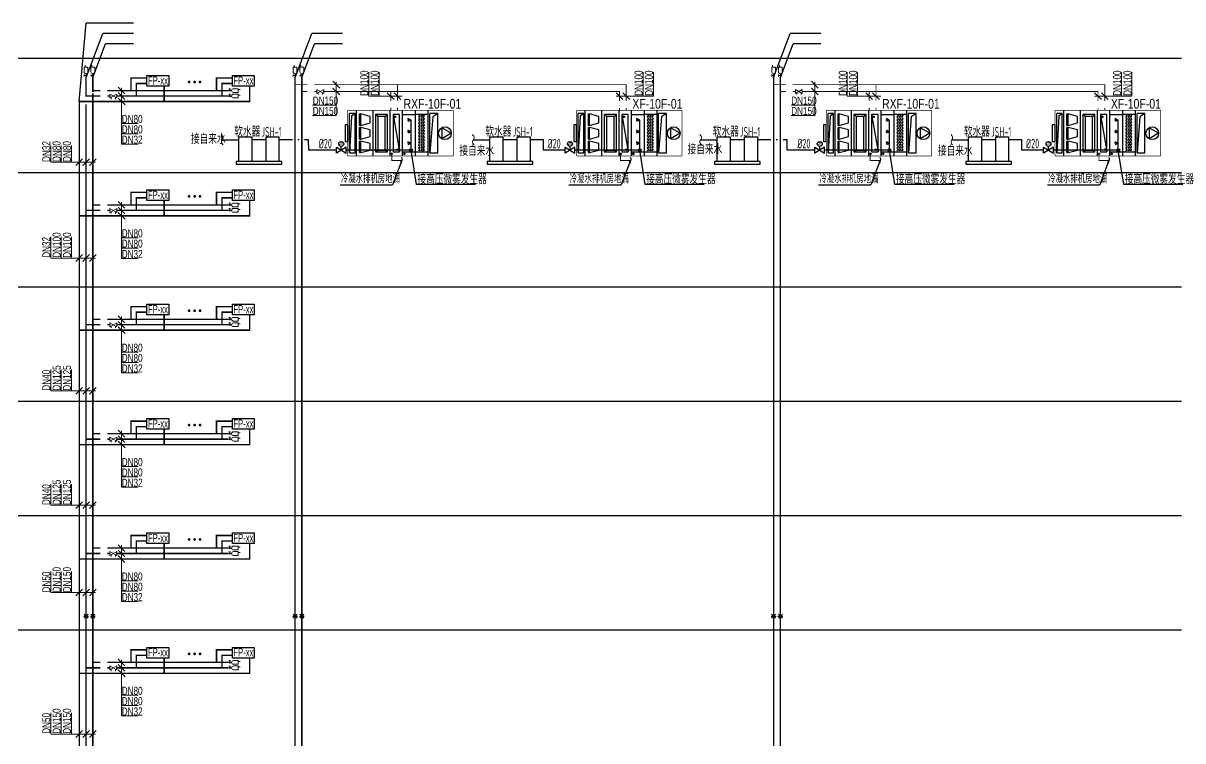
# Model space of a CAD drawing. Extents: x -777745 to 647905, y -207485 to 303235.
# Drawn here: x -327929 to -285354, y 21262 to 47615 of the extents above; entities that cross this region are included whole.
import ezdxf

# ---------------------------------------------------------------- set-up
doc = ezdxf.new("R2010")
doc.units = 0
doc.header["$LTSCALE"] = 1000
doc.linetypes.add('CENTER2', pattern=[1.125, 0.75, -0.125, 0.125, -0.125])
doc.linetypes.add('DASH', pattern=[0.35, 0.25, -0.1])
doc.layers.get('0').update_dxf_attribs({"linetype": 'CONTINUOUS'})
for name, color, linetype in [('ACS_COM', 7, 'CONTINUOUS'), ('ACS_KT_FM', 3, 'CONTINUOUS'), ('ACS_KT_FM_E', 3, 'CONTINUOUS'), ('ACS_空调机组', 2, 'CONTINUOUS'), ('DIM-空冷凝水', 3, 'CONTINUOUS'), ('DIM-空冷热供水', 3, 'CONTINUOUS'), ('DUCT-新风管设备', 7, 'CONTINUOUS'), ('EQ-风机盘管', 7, 'CONTINUOUS'), ('PIPE_DIM', 3, 'CONTINUOUS'), ('TEXT-风机盘管', 7, 'CONTINUOUS'), ('VALVE-空冷供水', 7, 'CONTINUOUS'), ('设备以及附件层', 7, 'CONTINUOUS')]:
    doc.layers.add(name, color=color, linetype=linetype)
for name, color, linetype, lineweight in [('ACS_KT_BJ', 4, 'CONTINUOUS', 30), ('H-CN-阀件', 7, 'CONTINUOUS', 25), ('H-DIM-空调', 7, 'CONTINUOUS', 20), ('H-KT-冷凝', 5, 'N_LINE', 35), ('H-KT-冷热供', 3, 'LRG_LINE', 35), ('H-KT-冷热回', 2, 'LRH_LINE', 35), ('H-KT-阀件', 7, 'CONTINUOUS', 20)]:
    doc.layers.add(name, color=color, linetype=linetype, lineweight=lineweight)
doc.styles.add('_THVAC_PIPEDN', font='ROS', dxfattribs={"width": 0.8, "height": 3.5, "bigfont": 'JD'})
doc.styles.add('HZF', font='ROS', dxfattribs={"width": 0.75, "bigfont": 'JD'})
doc.styles.add('KHZ', font='ROMANS', dxfattribs={"width": 0.7, "bigfont": 'HZTXT'})
doc.styles.get("Standard").update_dxf_attribs({"font": 'ros.shx', "width": 0.8, "bigfont": 'jd.shx'})
doc.styles.add('等高', font='ros1.shx', dxfattribs={"width": 0.7, "bigfont": 'jd.shx'})
doc.linetypes.add('LRG_LINE', pattern='A,1.5,-0.1,["LRG",KHZ,S=0.1,R=0,X=-0.1,Y=-0.05],-0.2', length=1.8)
doc.linetypes.add('LRH_LINE', pattern='A,1.5,-0.1,["LRH",KHZ,S=0.1,R=0,X=-0.1,Y=-0.05],-0.2', length=1.8)
doc.linetypes.add('N_LINE', pattern='A,1.5,-0.1,["N",KHZ,S=0.1,R=0,X=-0.1,Y=-0.05],-0.02', length=1.62)

# ---------------------------------------------------------------- blocks, each defined once
blk = doc.blocks.new('$VALVE$00000964')
h = blk.add_hatch(color=256)
h.paths.add_polyline_path([(15, 46, 0.414214), (0, 61), (0, 31, 0.414214)])
h.paths.add_polyline_path([(0, 61, 0.414214), (-15, 46, 0.414214), (0, 31)])
for p, q in [((23, 251), (23, 297)), ((-46, 138), (-46, 251)), ((-46, 251), (46, 251)), ((0, 92), (0, 0)), ((15, 46), (44, 46)), ((44, 68), (44, 24)), ((46, 251), (46, 138))]:
    blk.add_line(p, q)
blk.add_circle((0, 46), 14.7)
blk.add_arc((0, 138), 46.1, 180, 0)
blk.add_point((0, 0))
blk = doc.blocks.new('jrg')
for centre, radius, start, end in [((-1.87, 0), 0.375, 0, 180), ((-1.12, 0), 0.375, 180, 0), ((-0.37, 0), 0.375, 0, 180), ((0.39, 0.02), 0.393, 182.6822, 357.3178), ((1.16, 0), 0.375, 0, 180), ((1.92, 0.01), 0.38, 180.8965, 359.1035)]:
    blk.add_arc(centre, radius, start, end)
blk = doc.blocks.new('A$C2F4F20CB')
at = {"layer": 'ACS_KT_FM', "color": 8}
for centre, start in [((2857, 2067), 210.4562), ((2944, 2066), 207.8845), ((3024, 2066), 207.8845)]:
    blk.add_arc(centre, 28.1, start, 270, dxfattribs=at)
at = {"layer": 'ACS_空调机组', "color": 2}
for p, q in [((542, 2203), (542, 525)), ((1162, 525), (1162, 2203)), ((1782, 2203), (1782, 525)), ((1782, 2203), (1782, 525)), ((2247, 525), (2247, 2203)), ((2712, 2203), (2712, 525)), ((3177, 2203), (3177, 525)), ((232, 1669), (132, 1669)), ((132, 1669), (132, 1058)), ((232, 1058), (232, 1669)), ((132, 1058), (232, 1058))]:
    blk.add_line(p, q, dxfattribs=at)
at = {"layer": 'ACS_空调机组', "color": 8}
for p, q in [((297, 645), (297, 2083)), ((499, 2083), (297, 2083)), ((372, 1991), (297, 645)), ((499, 2083), (372, 1991)), ((499, 645), (499, 2083)), ((669, 2078), (709, 2078)), ((669, 1651), (669, 2078)), ((1052, 1983), (709, 2078)), ((709, 1651), (709, 2078)), ((709, 1651), (1052, 1746)), ((1052, 1746), (1052, 1983)), ((1334, 1982), (1250, 2053)), ((1694, 2053), (1250, 2053)), ((1250, 2053), (1250, 674)), ((1610, 1982), (1334, 1982)), ((1334, 1982), (1334, 745)), ((1610, 1982), (1694, 2053)), ((1610, 745), (1610, 1982)), ((1694, 674), (1694, 2053)), ((1896, 2053), (2133, 674)), ((1896, 2053), (1896, 674)), ((2133, 2053), (1896, 2053)), ((2133, 674), (2133, 2053)), ((2247, 2053), (2712, 2053)), ((2556, 1844), (2421, 1844)), ((2556, 1844), (2439, 1901)), ((2556, 1844), (2439, 1788)), ((2556, 772), (2556, 1844)), ((3177, 2053), (2712, 2053)), ((3248, 645), (3248, 2083)), ((3535, 2083), (3248, 2083)), ((3352, 1960), (3248, 645)), ((3535, 2083), (3352, 1960)), ((3535, 645), (3535, 2083)), ((669, 1651), (709, 1651)), ((669, 1150), (669, 1577)), ((669, 1577), (709, 1577)), ((709, 1150), (709, 1577)), ((1052, 1482), (709, 1577)), ((1052, 1245), (1052, 1482)), ((2556, 1418), (2421, 1418)), ((2556, 1418), (2439, 1475)), ((2556, 1418), (2439, 1362)), ((4034, 1364), (3684, 1566)), ((3684, 1566), (3684, 1161)), ((4034, 1364), (3684, 1161)), ((669, 1150), (709, 1150)), ((669, 1076), (709, 1076)), ((669, 649), (669, 1076)), ((709, 1150), (1052, 1245)), ((1052, 981), (709, 1076)), ((709, 649), (709, 1076)), ((1052, 744), (1052, 981)), ((2556, 992), (2421, 992)), ((2556, 992), (2439, 1049)), ((2556, 992), (2439, 936)), ((297, 645), (499, 645)), ((669, 649), (709, 649)), ((709, 649), (1052, 744)), ((1250, 674), (1334, 745)), ((1250, 674), (1694, 674)), ((1334, 745), (1610, 745)), ((1694, 674), (1610, 745)), ((1896, 674), (2133, 674)), ((2247, 674), (2712, 674)), ((2712, 674), (3177, 674)), ((3248, 645), (3535, 645))]:
    blk.add_line(p, q, dxfattribs=at)
at = {"layer": 'ACS_空调机组', "color": 2, "const_width": 25}
for points in [[(4107, 2203), (232, 2203)], [(232, 2203), (232, 525)], [(4107, 525), (4107, 2203)], [(232, 525), (4107, 525)]]:
    blk.add_lwpolyline(points, dxfattribs=at)
at = {"layer": 'ACS_空调机组', "color": 8}
for centre, radius in [((1968, 1964), 28.4), ((3801, 1364), 234), ((1847, 605), 28.4), ((2067, 759), 28.4), ((2312, 605), 28.4), ((2556, 744), 28.4)]:
    blk.add_circle(centre, radius, dxfattribs=at)
at = {"layer": 'ACS_KT_FM', "color": 8, "xscale": 75, "yscale": 75, "zscale": 75, "rotation": 90}
for p in [(2857, 1867), (2944, 1866), (3024, 1866), (2857, 1526), (2857, 1185), (2944, 1525), (2944, 1184), (3024, 1525), (3024, 1184), (2857, 844), (2944, 843), (3024, 843)]:
    blk.add_blockref('jrg', p, dxfattribs=at)
blk = doc.blocks.new('dcf1')
for p, q in [((-1.5, -0.94), (-1.5, 0.94)), ((-1.5, 0.94), (1.5, -0.94)), ((1.5, 0.94), (-1.5, -0.94)), ((0, 0), (0, 1.13)), ((1.5, -0.94), (1.5, 0.94))]:
    blk.add_line(p, q)
blk.add_circle((0, 1.88), 0.75)
at = {"width": 0.8}
blk.add_text('M', height=1.13, rotation=90, dxfattribs=at).set_placement((0.5, 1.52))
blk = doc.blocks.new('$VALVE$00000929')
blk.add_lwpolyline([(-125, -72), (125, 72), (125, -72), (-125, 72)], close=True)
for points in [[(-80, -46), (-80, -116)], [(80, -46), (80, -116)]]:
    blk.add_lwpolyline(points)
for p in [(-125, 0), (125, 0)]:
    blk.add_point(p)
blk = doc.blocks.new('$ThvacSys$00000040')
at = {"elevation": 0}
blk.add_lwpolyline([(7, -101, -0.575183), (0, 0, 0.604745), (-11, 101, 16.924828)], format="xyb", dxfattribs=at)
blk = doc.blocks.new('$VALVE$00000780')
at = {"layer": '设备以及附件层'}
for points in [[(-37, -37), (37, 37)], [(37, -37), (-37, 37)], [(0, 45), (0, -45)]]:
    blk.add_lwpolyline(points, dxfattribs=at)

msp = doc.modelspace()

# ---------------------------------------------------------------- hatches: boundary and pattern name
at = {"layer": 'H-KT-冷凝', "linetype": 'CENTER2'}
for points in [[(-319616.8, 44740.6), (-319590.6, 44740.6), (-319590.6, 44714.4)], [(-319616.8, 44740.6), (-319616.8, 44714.4), (-319590.6, 44714.4)], [(-314398.7, 42573.9), (-314416.2, 42573.9), (-314416.2, 42556.4)], [(-314398.7, 42573.9), (-314398.7, 42556.4), (-314416.2, 42556.4)], [(-305998.8, 42573.9), (-306016.3, 42573.9), (-306016.3, 42556.4)], [(-305998.8, 42573.9), (-305998.8, 42556.4), (-306016.3, 42556.4)], [(-296830.4, 42573.9), (-296847.9, 42573.9), (-296847.9, 42556.4)], [(-296830.4, 42573.9), (-296830.4, 42556.4), (-296847.9, 42556.4)], [(-288430.4, 42573.9), (-288447.9, 42573.9), (-288447.9, 42556.4)], [(-288430.4, 42573.9), (-288430.4, 42556.4), (-288447.9, 42556.4)], [(-319616.8, 40540.6), (-319590.6, 40540.6), (-319590.6, 40514.4)], [(-319616.8, 40540.6), (-319616.8, 40514.4), (-319590.6, 40514.4)], [(-319616.8, 36340.6), (-319590.6, 36340.6), (-319590.6, 36314.4)], [(-319616.8, 36340.6), (-319616.8, 36314.4), (-319590.6, 36314.4)], [(-319616.8, 32140.6), (-319590.6, 32140.6), (-319590.6, 32114.4)], [(-319616.8, 32140.6), (-319616.8, 32114.4), (-319590.6, 32114.4)], [(-319616.8, 27940.6), (-319590.6, 27940.6), (-319590.6, 27914.4)], [(-319616.8, 27940.6), (-319616.8, 27914.4), (-319590.6, 27914.4)], [(-319616.8, 23740.6), (-319590.6, 23740.6), (-319590.6, 23714.4)], [(-319616.8, 23740.6), (-319616.8, 23714.4), (-319590.6, 23714.4)]]:
    msp.add_hatch(color=256, dxfattribs=at).paths.add_polyline_path(points)
at = {"layer": 'H-KT-冷热供', "linetype": 'Continuous'}
for points in [[(-323971.2, 45601.8), (-323997.4, 45601.8), (-323997.4, 45628)], [(-323971.2, 45601.8), (-323971.2, 45628), (-323997.4, 45628)], [(-320833.3, 45601.8), (-320859.6, 45601.8), (-320859.6, 45628)], [(-320833.3, 45601.8), (-320833.3, 45628), (-320859.6, 45628)], [(-325371.2, 45140.6), (-325371.2, 45114.4), (-325397.5, 45114.4)], [(-325371.2, 45140.6), (-325397.5, 45140.6), (-325397.5, 45114.4)], [(-314186, 45356.6), (-314168.5, 45356.6), (-314168.5, 45374.1)], [(-314186, 45356.6), (-314186, 45374.1), (-314168.5, 45374.1)], [(-305786, 45356.6), (-305768.5, 45356.6), (-305768.5, 45374.1)], [(-305786, 45356.6), (-305786, 45374.1), (-305768.5, 45374.1)], [(-296617.6, 45356.6), (-296600.1, 45356.6), (-296600.1, 45374.1)], [(-296617.6, 45356.6), (-296617.6, 45374.1), (-296600.1, 45374.1)], [(-288217.7, 45356.6), (-288200.2, 45356.6), (-288200.2, 45374.1)], [(-288217.7, 45356.6), (-288217.7, 45374.1), (-288200.2, 45374.1)], [(-323971.2, 41401.8), (-323997.4, 41401.8), (-323997.4, 41428)], [(-323971.2, 41401.8), (-323971.2, 41428), (-323997.4, 41428)], [(-320833.3, 41401.8), (-320859.6, 41401.8), (-320859.6, 41428)], [(-320833.3, 41401.8), (-320833.3, 41428), (-320859.6, 41428)], [(-323971.2, 37201.8), (-323997.4, 37201.8), (-323997.4, 37228)], [(-323971.2, 37201.8), (-323971.2, 37228), (-323997.4, 37228)], [(-320833.3, 37201.8), (-320859.6, 37201.8), (-320859.6, 37228)], [(-320833.3, 37201.8), (-320833.3, 37228), (-320859.6, 37228)], [(-323971.2, 33001.8), (-323997.4, 33001.8), (-323997.4, 33028)], [(-323971.2, 33001.8), (-323971.2, 33028), (-323997.4, 33028)], [(-320833.3, 33001.8), (-320859.6, 33001.8), (-320859.6, 33028)], [(-320833.3, 33001.8), (-320833.3, 33028), (-320859.6, 33028)], [(-323971.2, 28801.8), (-323997.4, 28801.8), (-323997.4, 28828)], [(-323971.2, 28801.8), (-323971.2, 28828), (-323997.4, 28828)], [(-320833.3, 28801.8), (-320859.6, 28801.8), (-320859.6, 28828)], [(-320833.3, 28801.8), (-320833.3, 28828), (-320859.6, 28828)], [(-323971.2, 24601.8), (-323997.4, 24601.8), (-323997.4, 24628)], [(-323971.2, 24601.8), (-323971.2, 24628), (-323997.4, 24628)], [(-320833.3, 24601.8), (-320859.6, 24601.8), (-320859.6, 24628)], [(-320833.3, 24601.8), (-320833.3, 24628), (-320859.6, 24628)]]:
    msp.add_hatch(color=256, dxfattribs=at).paths.add_polyline_path(points)
at = {"layer": 'H-KT-冷热回', "linetype": 'DASH'}
for points in [[(-323771.2, 45401.8), (-323797.4, 45401.8), (-323797.4, 45428)], [(-323771.2, 45401.8), (-323771.2, 45428), (-323797.4, 45428)], [(-320633.3, 45401.8), (-320659.6, 45401.8), (-320659.6, 45428)], [(-320633.3, 45401.8), (-320633.3, 45428), (-320659.6, 45428)], [(-325621.2, 44940.6), (-325647.5, 44940.6), (-325647.5, 44914.4)], [(-325621.2, 44940.6), (-325621.2, 44914.4), (-325647.5, 44914.4)], [(-314436, 45106.6), (-314418.5, 45106.6), (-314418.5, 45124.1)], [(-314436, 45106.6), (-314436, 45124.1), (-314418.5, 45124.1)], [(-306036, 45106.6), (-306018.5, 45106.6), (-306018.5, 45124.1)], [(-306036, 45106.6), (-306036, 45124.1), (-306018.5, 45124.1)], [(-296867.6, 45106.6), (-296850.1, 45106.6), (-296850.1, 45124.1)], [(-296867.6, 45106.6), (-296867.6, 45124.1), (-296850.1, 45124.1)], [(-288467.7, 45106.6), (-288450.2, 45106.6), (-288450.2, 45124.1)], [(-288467.7, 45106.6), (-288467.7, 45124.1), (-288450.2, 45124.1)], [(-323771.2, 41201.8), (-323797.4, 41201.8), (-323797.4, 41228)], [(-323771.2, 41201.8), (-323771.2, 41228), (-323797.4, 41228)], [(-320633.3, 41201.8), (-320659.6, 41201.8), (-320659.6, 41228)], [(-320633.3, 41201.8), (-320633.3, 41228), (-320659.6, 41228)], [(-323771.2, 37001.8), (-323797.4, 37001.8), (-323797.4, 37028)], [(-323771.2, 37001.8), (-323771.2, 37028), (-323797.4, 37028)], [(-320633.3, 37001.8), (-320659.6, 37001.8), (-320659.6, 37028)], [(-320633.3, 37001.8), (-320633.3, 37028), (-320659.6, 37028)], [(-323771.2, 32801.8), (-323797.4, 32801.8), (-323797.4, 32828)], [(-323771.2, 32801.8), (-323771.2, 32828), (-323797.4, 32828)], [(-320633.3, 32801.8), (-320659.6, 32801.8), (-320659.6, 32828)], [(-320633.3, 32801.8), (-320633.3, 32828), (-320659.6, 32828)], [(-323771.2, 28601.8), (-323797.4, 28601.8), (-323797.4, 28628)], [(-323771.2, 28601.8), (-323771.2, 28628), (-323797.4, 28628)], [(-320633.3, 28601.8), (-320659.6, 28601.8), (-320659.6, 28628)], [(-320633.3, 28601.8), (-320633.3, 28628), (-320659.6, 28628)], [(-323771.2, 24401.8), (-323797.4, 24401.8), (-323797.4, 24428)], [(-323771.2, 24401.8), (-323771.2, 24428), (-323797.4, 24428)], [(-320633.3, 24401.8), (-320659.6, 24401.8), (-320659.6, 24428)], [(-320633.3, 24401.8), (-320633.3, 24428), (-320659.6, 24428)]]:
    msp.add_hatch(color=256, dxfattribs=at).paths.add_polyline_path(points)

# ---------------------------------------------------------------- linework, layer by layer
for p, q in [((-358042.6, 46335.7), (-285402.2, 46335.7)), ((-314032.2, 42573.8, 0), (-314373.2, 41682.2)), ((-305632.2, 42573.8, 0), (-305973.2, 41682.2)), ((-296463.8, 42573.8, 0), (-296804.8, 41682.2)), ((-288063.9, 42573.8, 0), (-288404.9, 41682.2)), ((-358042.6, 42135.7), (-285402.2, 42135.7)), ((-316291.9, 41682.2), (-314373.2, 41682.2)), ((-307892, 41682.2), (-305973.2, 41682.2)), ((-298723.6, 41682.2), (-296804.8, 41682.2)), ((-290323.6, 41682.2), (-288404.9, 41682.2)), ((-358042.6, 37935.7), (-285402.2, 37935.7)), ((-358042.6, 33735.7), (-285402.2, 33735.7)), ((-358042.6, 29535.7), (-285402.2, 29535.7)), ((-358042.6, 25335.7), (-285402.2, 25335.7))]:
    msp.add_line(p, q)
at = {"const_width": 50}
for points in [[(-321861.4, 45455.5, 1), (-321811.4, 45455.5, 1)], [(-321661.4, 45455.5, 1), (-321611.4, 45455.5, 1)], [(-321461.4, 45455.5, 1), (-321411.4, 45455.5, 1)], [(-321861.4, 41255.5, 1), (-321811.4, 41255.5, 1)], [(-321661.4, 41255.5, 1), (-321611.4, 41255.5, 1)], [(-321461.4, 41255.5, 1), (-321411.4, 41255.5, 1)], [(-321861.4, 37055.5, 1), (-321811.4, 37055.5, 1)], [(-321661.4, 37055.5, 1), (-321611.4, 37055.5, 1)], [(-321461.4, 37055.5, 1), (-321411.4, 37055.5, 1)], [(-321861.4, 32855.5, 1), (-321811.4, 32855.5, 1)], [(-321661.4, 32855.5, 1), (-321611.4, 32855.5, 1)], [(-321461.4, 32855.5, 1), (-321411.4, 32855.5, 1)], [(-321861.4, 28655.5, 1), (-321811.4, 28655.5, 1)], [(-321661.4, 28655.5, 1), (-321611.4, 28655.5, 1)], [(-321461.4, 28655.5, 1), (-321411.4, 28655.5, 1)], [(-321861.4, 24455.5, 1), (-321811.4, 24455.5, 1)], [(-321661.4, 24455.5, 1), (-321611.4, 24455.5, 1)], [(-321461.4, 24455.5, 1), (-321411.4, 24455.5, 1)]]:
    msp.add_lwpolyline(points, format="xyb", close=True, dxfattribs=at)
at = {"layer": 'ACS_COM'}
for points in [[(-318437.2, 42535.7), (-320112.2, 42535.7), (-320112.2, 42435.7), (-318437.2, 42435.7)], [(-309217, 42535.7), (-310892, 42535.7), (-310892, 42435.7), (-309217, 42435.7)], [(-300868.8, 42535.7), (-302543.8, 42535.7), (-302543.8, 42435.7), (-300868.8, 42435.7)], [(-291648.7, 42535.7), (-293323.7, 42535.7), (-293323.7, 42435.7), (-291648.7, 42435.7)]]:
    msp.add_lwpolyline(points, close=True, dxfattribs=at)
at = {"layer": 'ACS_KT_BJ'}
for p, q in [((-320621.9, 43335.7), (-320012.2, 43335.7)), ((-319012.2, 43335.7), (-319537.2, 43335.7)), ((-318047.5, 43335.7), (-318537.2, 43335.7)), ((-317797.5, 43335.7), (-317847.5, 43335.7)), ((-317448, 43335.7), (-317597.5, 43335.7)), ((-317447.5, 42955.2), (-317448, 43335.7)), ((-311401.7, 43335.7), (-310792, 43335.7)), ((-309792, 43335.7), (-310317, 43335.7)), ((-308827.3, 43335.7), (-309317, 43335.7)), ((-308826.7, 42955.2), (-308827.3, 43335.7)), ((-303053.5, 43335.7), (-302443.8, 43335.7)), ((-301443.8, 43335.7), (-301968.8, 43335.7)), ((-300479.1, 43335.7), (-300968.8, 43335.7)), ((-300229.1, 43335.7), (-300279.1, 43335.7)), ((-299879.7, 43335.7), (-300029.1, 43335.7)), ((-299879.1, 42955.2), (-299879.7, 43335.7)), ((-293833.4, 43335.7), (-293223.7, 43335.7)), ((-292223.7, 43335.7), (-292748.7, 43335.7)), ((-291259, 43335.7), (-291748.7, 43335.7)), ((-291258.4, 42955.2), (-291259, 43335.7)), ((-316431.4, 42955.2), (-317447.9, 42955.2)), ((-313689.9, 42955.2), (-316071.4, 42955.2)), ((-308031.4, 42955.2), (-308827.2, 42955.2)), ((-305289.9, 42955.2), (-307671.4, 42955.2)), ((-298863, 42955.2), (-299879.6, 42955.2)), ((-296121.5, 42955.2), (-298503, 42955.2)), ((-290463.1, 42955.2), (-291258.8, 42955.2)), ((-287721.6, 42955.2), (-290103.1, 42955.2))]:
    msp.add_line(p, q, dxfattribs=at)
at = {"layer": 'ACS_KT_FM', "color": 7}
for centre in [(-313689.9, 42955.2), (-313689.9, 42955.2), (-305289.9, 42955.2), (-305289.9, 42955.2), (-296121.5, 42955.2), (-296121.5, 42955.2), (-287721.6, 42955.2), (-287721.6, 42955.2)]:
    msp.add_circle(centre, 50, dxfattribs=at)
at = {"layer": 'ACS_空调机组'}
for points in [[(-320012.2, 42535.7), (-320012.2, 43435.7), (-319537.2, 43435.7), (-319537.2, 42535.7)], [(-319012.2, 42535.7), (-319012.2, 43435.7), (-318537.2, 43435.7), (-318537.2, 42535.7)], [(-310792, 42535.7), (-310792, 43435.7), (-310317, 43435.7), (-310317, 42535.7)], [(-309792, 42535.7), (-309792, 43435.7), (-309317, 43435.7), (-309317, 42535.7)], [(-302443.8, 42535.7), (-302443.8, 43435.7), (-301968.8, 43435.7), (-301968.8, 42535.7)], [(-301443.8, 42535.7), (-301443.8, 43435.7), (-300968.8, 43435.7), (-300968.8, 42535.7)], [(-293223.7, 42535.7), (-293223.7, 43435.7), (-292748.7, 43435.7), (-292748.7, 42535.7)], [(-292223.7, 42535.7), (-292223.7, 43435.7), (-291748.7, 43435.7), (-291748.7, 42535.7)]]:
    msp.add_lwpolyline(points, close=True, dxfattribs=at)
at = {"layer": 'DIM-空冷凝水'}
for p, q in [((-325621.2, 45623.3), (-325010, 47241.7)), ((-325371.2, 45623.3), (-324904.2, 46860.1)), ((-317947.5, 45623.3), (-317336.3, 47241.7)), ((-317697.5, 45623.3), (-317230.4, 46860.1)), ((-300379.1, 45623.3), (-299767.9, 47241.7)), ((-300129.1, 45623.3), (-299662.1, 46860.1))]:
    msp.add_line(p, q, dxfattribs=at)
at = {"layer": 'DIM-空冷热供水'}
for p, q in [((-323884.4, 46860.1), (-324904.2, 46860.1)), ((-316210.6, 46860.1), (-317230.4, 46860.1)), ((-298642.3, 46860.1), (-299662.1, 46860.1))]:
    msp.add_line(p, q, dxfattribs=at)
at = {"layer": 'EQ-风机盘管', "color": 4}
for points in [[(-323385.3, 45693.9), (-322585.1, 45693.9), (-322585.1, 45301.8), (-323385.3, 45301.8)], [(-320247.4, 45693.9), (-319447.3, 45693.9), (-319447.3, 45301.8), (-320247.4, 45301.8)], [(-323385.3, 41493.9), (-322585.1, 41493.9), (-322585.1, 41101.8), (-323385.3, 41101.8)], [(-320247.4, 41493.9), (-319447.3, 41493.9), (-319447.3, 41101.8), (-320247.4, 41101.8)], [(-323385.3, 37293.9), (-322585.1, 37293.9), (-322585.1, 36901.8), (-323385.3, 36901.8)], [(-320247.4, 37293.9), (-319447.3, 37293.9), (-319447.3, 36901.8), (-320247.4, 36901.8)], [(-323385.3, 33093.9), (-322585.1, 33093.9), (-322585.1, 32701.8), (-323385.3, 32701.8)], [(-320247.4, 33093.9), (-319447.3, 33093.9), (-319447.3, 32701.8), (-320247.4, 32701.8)], [(-323385.3, 28893.9), (-322585.1, 28893.9), (-322585.1, 28501.8), (-323385.3, 28501.8)], [(-320247.4, 28893.9), (-319447.3, 28893.9), (-319447.3, 28501.8), (-320247.4, 28501.8)], [(-323385.3, 24693.9), (-322585.1, 24693.9), (-322585.1, 24301.8), (-323385.3, 24301.8)], [(-320247.4, 24693.9), (-319447.3, 24693.9), (-319447.3, 24301.8), (-320247.4, 24301.8)]]:
    msp.add_lwpolyline(points, close=True, dxfattribs=at)
at = {"layer": 'H-DIM-空调'}
for p, q in [((-315240.6, 44939), (-315240.6, 45811.8)), ((-314860.6, 44939), (-314860.6, 45811.8)), ((-305171.5, 44939), (-305171.5, 45811.8)), ((-304791.5, 44939), (-304791.5, 45811.8)), ((-297672.3, 44939), (-297672.3, 45811.8)), ((-297292.3, 44939), (-297292.3, 45811.8)), ((-287603.2, 44939), (-287603.2, 45811.8)), ((-287223.2, 44939), (-287223.2, 45811.8)), ((-324442.4, 45264.4), (-324194.9, 45016.9)), ((-324318.6, 45240.6), (-324318.6, 43634.8)), ((-316556.3, 45480.4), (-316308.8, 45232.9)), ((-316556.3, 45230.4), (-316308.8, 44982.9)), ((-316432.5, 45456.6), (-316432.5, 44607.3)), ((-298987.9, 45480.4), (-298740.5, 45232.9)), ((-298987.9, 45230.4), (-298740.5, 44982.9)), ((-298864.2, 45456.6), (-298864.2, 44607.3)), ((-324442.4, 45064.4), (-324194.9, 44816.9)), ((-324436.7, 44864.4), (-324189.2, 44616.9)), ((-315240.6, 44939), (-314860.6, 44939)), ((-314860.6, 44939), (-314011.3, 44939)), ((-314559.7, 45062.8), (-314312.2, 44815.3)), ((-314309.7, 45062.8), (-314062.2, 44815.3)), ((-306162.5, 44939), (-305640.8, 44939)), ((-306159.8, 45062.8), (-305912.3, 44815.3)), ((-305909.8, 45062.8), (-305662.3, 44815.3)), ((-305640.8, 44939), (-304791.5, 44939)), ((-297672.3, 44939), (-297292.3, 44939)), ((-297292.3, 44939), (-296443, 44939)), ((-296991.4, 45062.8), (-296743.9, 44815.3)), ((-296741.4, 45062.8), (-296493.9, 44815.3)), ((-288594.2, 44939), (-288072.5, 44939)), ((-288591.4, 45062.8), (-288343.9, 44815.3)), ((-288341.4, 45062.8), (-288093.9, 44815.3)), ((-288072.5, 44939), (-287223.2, 44939)), ((-317305.3, 44607.3), (-316432.5, 44607.3)), ((-316432.5, 44607.3), (-316432.5, 44227.3)), ((-299737, 44607.3), (-298864.2, 44607.3)), ((-298864.2, 44607.3), (-298864.2, 44227.3)), ((-324318.6, 43934.8), (-323703.1, 43934.8)), ((-324318.6, 43934.8), (-324318.6, 43174.8)), ((-317305.3, 44227.3), (-316432.5, 44227.3)), ((-299737, 44227.3), (-298864.2, 44227.3)), ((-324318.6, 43554.8), (-323703.1, 43554.8)), ((-326919.1, 42511.8), (-326919.1, 43127.3)), ((-326539.1, 42511.8), (-326539.1, 43127.3)), ((-326159.1, 42511.8), (-326159.1, 43127.3)), ((-324318.6, 43174.8), (-323703.1, 43174.8)), ((-325995, 42388.1), (-325747.5, 42635.6)), ((-325745, 42388.1), (-325497.5, 42635.6)), ((-325495, 42388.1), (-325247.5, 42635.6)), ((-326159.1, 42511.8), (-326919.1, 42511.8)), ((-325271.2, 42511.8), (-326159.1, 42511.8)), ((-324442.4, 41064.4), (-324194.9, 40816.9)), ((-324318.6, 41040.6), (-324318.6, 39434.8)), ((-324442.4, 40864.4), (-324194.9, 40616.9)), ((-324436.7, 40664.4), (-324189.2, 40416.9)), ((-326919.1, 38991.8), (-326919.1, 39772.5)), ((-326539.1, 38991.8), (-326539.1, 39772.5)), ((-326159.1, 38991.8), (-326159.1, 39772.5)), ((-324318.6, 39734.8), (-323703.1, 39734.8)), ((-324318.6, 39734.8), (-324318.6, 38974.8)), ((-324318.6, 39354.8), (-323703.1, 39354.8)), ((-326159.1, 38991.8), (-326919.1, 38991.8)), ((-325271.2, 38991.8), (-326159.1, 38991.8)), ((-325995, 38868.1), (-325747.5, 39115.6)), ((-325745, 38868.1), (-325497.5, 39115.6)), ((-325495, 38868.1), (-325247.5, 39115.6)), ((-324318.6, 38974.8), (-323703.1, 38974.8)), ((-324442.4, 36864.4), (-324194.9, 36616.9)), ((-324442.4, 36664.4), (-324194.9, 36416.9)), ((-324318.6, 36840.6), (-324318.6, 35234.8)), ((-324436.7, 36464.4), (-324189.2, 36216.9)), ((-324318.6, 35534.8), (-323703.1, 35534.8)), ((-324318.6, 35534.8), (-324318.6, 34774.8)), ((-324318.6, 35154.8), (-323703.1, 35154.8)), ((-326919.1, 34111.8), (-326919.1, 34892.5)), ((-326539.1, 34111.8), (-326539.1, 34892.5)), ((-326159.1, 34111.8), (-326159.1, 34892.5)), ((-324318.6, 34774.8), (-323703.1, 34774.8)), ((-326159.1, 34111.8), (-326919.1, 34111.8)), ((-325271.2, 34111.8), (-326159.1, 34111.8)), ((-325995, 33988.1), (-325747.5, 34235.6)), ((-325745, 33988.1), (-325497.5, 34235.6)), ((-325495, 33988.1), (-325247.5, 34235.6)), ((-324442.4, 32664.4), (-324194.9, 32416.9)), ((-324442.4, 32464.4), (-324194.9, 32216.9)), ((-324318.6, 32640.6), (-324318.6, 31034.8)), ((-324436.7, 32264.4), (-324189.2, 32016.9)), ((-324318.6, 31334.8), (-323703.1, 31334.8)), ((-324318.6, 31334.8), (-324318.6, 30574.8)), ((-326919.1, 29911.8), (-326919.1, 30692.5)), ((-326539.1, 29911.8), (-326539.1, 30692.5)), ((-326159.1, 29911.8), (-326159.1, 30692.5)), ((-324318.6, 30954.8), (-323703.1, 30954.8)), ((-324318.6, 30574.8), (-323703.1, 30574.8)), ((-326159.1, 29911.8), (-326919.1, 29911.8)), ((-325271.2, 29911.8), (-326159.1, 29911.8)), ((-325995, 29788.1), (-325747.5, 30035.6)), ((-325745, 29788.1), (-325497.5, 30035.6)), ((-325495, 29788.1), (-325247.5, 30035.6)), ((-324442.4, 28464.4), (-324194.9, 28216.9)), ((-324442.4, 28264.4), (-324194.9, 28016.9)), ((-324318.6, 28440.6), (-324318.6, 26834.8)), ((-324442.4, 28061.6), (-324194.9, 27814.1)), ((-326919.1, 26704.7), (-326919.1, 27485.4)), ((-326539.1, 26704.7), (-326539.1, 27485.4)), ((-326159.1, 26704.7), (-326159.1, 27485.4)), ((-325995, 26580.9), (-325747.5, 26828.4)), ((-325745, 26580.9), (-325497.5, 26828.4)), ((-325495, 26580.9), (-325247.5, 26828.4)), ((-324318.6, 27134.8), (-323703.1, 27134.8)), ((-324318.6, 27134.8), (-324318.6, 26374.8)), ((-326159.1, 26704.7), (-326919.1, 26704.7)), ((-325271.2, 26704.7), (-326159.1, 26704.7)), ((-324318.6, 26754.8), (-323703.1, 26754.8)), ((-324318.6, 26374.8), (-323703.1, 26374.8)), ((-324442.4, 24264.4), (-324194.9, 24016.9)), ((-324442.4, 24064.4), (-324194.9, 23816.9)), ((-324436.7, 23864.4), (-324189.2, 23616.9)), ((-324318.6, 24240.6), (-324318.6, 22634.8)), ((-324318.6, 22934.8), (-323703.1, 22934.8)), ((-324318.6, 22934.8), (-324318.6, 22174.8)), ((-326919.1, 21511.8), (-326919.1, 22292.5)), ((-326539.1, 21511.8), (-326539.1, 22292.5)), ((-326159.1, 21511.8), (-326159.1, 22292.5)), ((-324318.6, 22554.8), (-323703.1, 22554.8)), ((-324318.6, 22174.8), (-323703.1, 22174.8)), ((-326159.1, 21511.8), (-326919.1, 21511.8)), ((-325271.2, 21511.8), (-326159.1, 21511.8)), ((-325995, 21388.1), (-325747.5, 21635.6)), ((-325745, 21388.1), (-325497.5, 21635.6)), ((-325495, 21388.1), (-325247.5, 21635.6))]:
    msp.add_line(p, q, dxfattribs=at)
for points in [[(-320651.9, 43525.7), (-320591.9, 43399.1), (-320651.9, 43272.4), (-320591.9, 43145.7)], [(-311431.7, 43525.7), (-311371.7, 43399.1), (-311431.7, 43272.4), (-311371.7, 43145.7)], [(-303083.5, 43525.7), (-303023.5, 43399.1), (-303083.5, 43272.4), (-303023.5, 43145.7)], [(-293863.4, 43525.7), (-293803.4, 43399.1), (-293863.4, 43272.4), (-293803.4, 43145.7)]]:
    msp.add_spline(points, degree=3, dxfattribs=at)
at = {"layer": 'H-KT-冷凝', "linetype": 'CENTER2', "ltscale": 1.5, "const_width": 52.5}
for points in [[(-322754.7, 44740.6), (-322754.7, 45301.8)], [(-319616.8, 44740.6), (-319616.8, 45301.8)], [(-325871.2, 44740.6), (-322754.7, 44740.6)], [(-325871.2, 40040.6), (-325871.2, 44740.6)], [(-322754.7, 44740.6), (-319616.8, 44740.6)], [(-322754.7, 40540.6), (-322754.7, 41101.8)], [(-319616.8, 40540.6), (-319616.8, 41101.8)], [(-325871.2, 40540.6), (-322754.7, 40540.6)], [(-322754.7, 40540.6), (-319616.8, 40540.6)], [(-325871.2, 35840.6), (-325871.2, 40040.6)], [(-322754.7, 36340.6), (-322754.7, 36901.8)], [(-319616.8, 36340.6), (-319616.8, 36901.8)], [(-325871.2, 36340.6), (-322754.7, 36340.6)], [(-322754.7, 36340.6), (-319616.8, 36340.6)], [(-325871.2, 31640.6), (-325871.2, 35840.6)], [(-322754.7, 32140.6), (-322754.7, 32701.8)], [(-319616.8, 32140.6), (-319616.8, 32701.8)], [(-325871.2, 32140.6), (-322754.7, 32140.6)], [(-322754.7, 32140.6), (-319616.8, 32140.6)], [(-325871.2, 27440.6), (-325871.2, 31640.6)], [(-322754.7, 27940.6), (-322754.7, 28501.8)], [(-319616.8, 27940.6), (-319616.8, 28501.8)], [(-325871.2, 27940.6), (-322754.7, 27940.6)], [(-322754.7, 27940.6), (-319616.8, 27940.6)], [(-325871.2, 23240.6), (-325871.2, 27440.6)], [(-322754.7, 23740.6), (-322754.7, 24301.8)], [(-319616.8, 23740.6), (-319616.8, 24301.8)], [(-325871.2, 23740.6), (-322754.7, 23740.6)], [(-322754.7, 23740.6), (-319616.8, 23740.6)], [(-325871.2, 19040.6), (-325871.2, 23240.6)]]:
    msp.add_lwpolyline(points, dxfattribs=at)
at = {"layer": 'H-KT-冷凝', "linetype": 'CENTER2', "const_width": 35}
for points in [[(-314398.7, 42573.9), (-314398.7, 42816.1)], [(-314398.7, 42573.9), (-314032.4, 42573.9)], [(-305998.8, 42573.9), (-305998.8, 42816.1)], [(-305998.8, 42573.9), (-305632.5, 42573.9)], [(-296830.4, 42573.9), (-296830.4, 42816.1)], [(-296830.4, 42573.9), (-296464.1, 42573.9)], [(-288430.4, 42573.9), (-288430.4, 42816.1)], [(-288430.4, 42573.9), (-288064.1, 42573.9)]]:
    msp.add_lwpolyline(points, dxfattribs=at)
at = {"layer": 'H-KT-冷热供', "linetype": 'Continuous', "ltscale": 1.5, "const_width": 52.5}
for points in [[(-325371.2, 45083.3), (-325371.2, 45623.3)], [(-323971.2, 45140.6), (-323971.2, 45601.8)], [(-323971.2, 45601.8), (-323385.3, 45601.8)], [(-320833.3, 45140.6), (-320833.3, 45601.8)], [(-320833.3, 45601.8), (-320247.4, 45601.8)], [(-317697.5, 45356.6), (-317697.5, 45623.3)], [(-300129.1, 45356.6), (-300129.1, 45623.3)], [(-325371.2, 45140.6), (-325099.2, 45140.6)], [(-325371.2, 45140.6), (-325371.2, 45083.3)], [(-324843.2, 45140.6), (-323971.2, 45140.6)], [(-323971.2, 45140.6), (-320833.3, 45140.6)], [(-320833.3, 45140.6), (-320414.2, 45140.6)], [(-317697.5, 3330.7), (-317697.5, 45356.6)], [(-300129.1, 3330.7), (-300129.1, 45356.6)], [(-325371.2, 40940.6), (-325371.2, 45040.6)], [(-323971.2, 40940.6), (-323971.2, 41401.8)], [(-323971.2, 41401.8), (-323385.3, 41401.8)], [(-320833.3, 40940.6), (-320833.3, 41401.8)], [(-320833.3, 41401.8), (-320247.4, 41401.8)], [(-325371.2, 36440.6), (-325371.2, 40940.6)], [(-325371.2, 40940.6), (-325099.2, 40940.6)], [(-324843.2, 40940.6), (-323971.2, 40940.6)], [(-323971.2, 40940.6), (-320833.3, 40940.6)], [(-320833.3, 40940.6), (-320414.2, 40940.6)], [(-323971.2, 36740.6), (-323971.2, 37201.8)], [(-323971.2, 37201.8), (-323385.3, 37201.8)], [(-320833.3, 36740.6), (-320833.3, 37201.8)], [(-320833.3, 37201.8), (-320247.4, 37201.8)], [(-325371.2, 36740.6), (-325099.2, 36740.6)], [(-324843.2, 36740.6), (-323971.2, 36740.6)], [(-323971.2, 36740.6), (-320833.3, 36740.6)], [(-320833.3, 36740.6), (-320414.2, 36740.6)], [(-325371.2, 32540.6), (-325371.2, 36440.6)], [(-323971.2, 32540.6), (-323971.2, 33001.8)], [(-323971.2, 33001.8), (-323385.3, 33001.8)], [(-320833.3, 32540.6), (-320833.3, 33001.8)], [(-320833.3, 33001.8), (-320247.4, 33001.8)], [(-325371.2, 28040.6), (-325371.2, 32540.6)], [(-325371.2, 32540.6), (-325099.2, 32540.6)], [(-324843.2, 32540.6), (-323971.2, 32540.6)], [(-323971.2, 32540.6), (-320833.3, 32540.6)], [(-320833.3, 32540.6), (-320414.2, 32540.6)], [(-323971.2, 28340.6), (-323971.2, 28801.8)], [(-323971.2, 28801.8), (-323385.3, 28801.8)], [(-320833.3, 28340.6), (-320833.3, 28801.8)], [(-320833.3, 28801.8), (-320247.4, 28801.8)], [(-325371.2, 28340.6), (-325099.2, 28340.6)], [(-324843.2, 28340.6), (-323971.2, 28340.6)], [(-323971.2, 28340.6), (-320833.3, 28340.6)], [(-320833.3, 28340.6), (-320414.2, 28340.6)], [(-325371.2, 23840.6), (-325371.2, 28040.6)], [(-323971.2, 24140.6), (-323971.2, 24601.8)], [(-323971.2, 24601.8), (-323385.3, 24601.8)], [(-320833.3, 24140.6), (-320833.3, 24601.8)], [(-320833.3, 24601.8), (-320247.4, 24601.8)], [(-325371.2, 24140.6), (-325099.2, 24140.6)], [(-325371.2, 19640.6), (-325371.2, 23840.6)], [(-324843.2, 24140.6), (-323971.2, 24140.6)], [(-323971.2, 24140.6), (-320833.3, 24140.6)], [(-320833.3, 24140.6), (-320414.2, 24140.6)]]:
    msp.add_lwpolyline(points, dxfattribs=at)
at = {"layer": 'H-KT-冷热供', "linetype": 'Continuous', "const_width": 35}
for points in [[(-317697.5, 45106.6), (-317496.6, 45106.6)], [(-317240.7, 45106.6), (-317143.8, 45106.6)], [(-316893.5, 45106.6), (-314436, 45106.6)], [(-314436, 44771.4), (-314436, 45106.6)], [(-314436, 45106.6), (-306036, 45106.6)], [(-306036, 44760.2), (-306036, 45106.6)], [(-300129.1, 45106.6), (-299928.3, 45106.6)], [(-299672.3, 45106.6), (-299575.5, 45106.6)], [(-299325.1, 45106.6), (-296867.6, 45106.6)], [(-296867.6, 44771.4), (-296867.6, 45106.6)], [(-296867.6, 45106.6), (-288467.7, 45106.6)], [(-288467.7, 44760.2), (-288467.7, 45106.6)], [(-314436, 44413.7), (-314436, 44515.5)], [(-306036, 44413.7), (-306036, 44504.2)], [(-296867.6, 44413.7), (-296867.6, 44515.5)], [(-288467.7, 44413.7), (-288467.7, 44504.2)]]:
    msp.add_lwpolyline(points, dxfattribs=at)
at = {"layer": 'H-KT-冷热回', "linetype": 'DASH', "ltscale": 1.5, "const_width": 52.5}
for points in [[(-325621.2, 44940.6), (-325621.2, 45623.3)], [(-317947.5, 45356.6), (-317947.5, 45623.3)], [(-300379.1, 45356.6), (-300379.1, 45623.3)], [(-323771.2, 44940.6), (-323771.2, 45401.8)], [(-323771.2, 45401.8), (-323385.3, 45401.8)], [(-320633.3, 44940.6), (-320633.3, 45401.8)], [(-320633.3, 45401.8), (-320247.4, 45401.8)], [(-317947.5, 3330.7), (-317947.5, 45356.6)], [(-300379.1, 3330.7), (-300379.1, 45356.6)], [(-325621.2, 44940.6), (-325099.2, 44940.6)], [(-324843.2, 44940.6), (-324746.4, 44940.6)], [(-324496, 44940.6), (-323771.2, 44940.6)], [(-323771.2, 44940.6), (-320633.3, 44940.6)], [(-320633.3, 44940.6), (-320414.2, 44940.6)], [(-325621.2, 40240.6), (-325621.2, 44640.6)], [(-323771.2, 40740.6), (-323771.2, 41201.8)], [(-323771.2, 41201.8), (-323385.3, 41201.8)], [(-320633.3, 40740.6), (-320633.3, 41201.8)], [(-320633.3, 41201.8), (-320247.4, 41201.8)], [(-325621.2, 40740.6), (-325099.2, 40740.6)], [(-324843.2, 40740.6), (-324746.4, 40740.6)], [(-324496, 40740.6), (-323771.2, 40740.6)], [(-323771.2, 40740.6), (-320633.3, 40740.6)], [(-320633.3, 40740.6), (-320414.2, 40740.6)], [(-325621.2, 36040.6), (-325621.2, 40240.6)], [(-323771.2, 36540.6), (-323771.2, 37001.8)], [(-323771.2, 37001.8), (-323385.3, 37001.8)], [(-320633.3, 36540.6), (-320633.3, 37001.8)], [(-320633.3, 37001.8), (-320247.4, 37001.8)], [(-325621.2, 36540.6), (-325099.2, 36540.6)], [(-324843.2, 36540.6), (-324746.4, 36540.6)], [(-324496, 36540.6), (-323771.2, 36540.6)], [(-323771.2, 36540.6), (-320633.3, 36540.6)], [(-320633.3, 36540.6), (-320414.2, 36540.6)], [(-325621.2, 32140.6), (-325621.2, 36040.6)], [(-323771.2, 32340.6), (-323771.2, 32801.8)], [(-323771.2, 32801.8), (-323385.3, 32801.8)], [(-320633.3, 32340.6), (-320633.3, 32801.8)], [(-320633.3, 32801.8), (-320247.4, 32801.8)], [(-325621.2, 32340.6), (-325099.2, 32340.6)], [(-324843.2, 32340.6), (-324746.4, 32340.6)], [(-324496, 32340.6), (-323771.2, 32340.6)], [(-323771.2, 32340.6), (-320633.3, 32340.6)], [(-320633.3, 32340.6), (-320414.2, 32340.6)], [(-325621.2, 27640.6), (-325621.2, 32140.6)], [(-323771.2, 28140.6), (-323771.2, 28601.8)], [(-323771.2, 28601.8), (-323385.3, 28601.8)], [(-320633.3, 28140.6), (-320633.3, 28601.8)], [(-320633.3, 28601.8), (-320247.4, 28601.8)], [(-325621.2, 28140.6), (-325099.2, 28140.6)], [(-324843.2, 28140.6), (-324746.4, 28140.6)], [(-324496, 28140.6), (-323771.2, 28140.6)], [(-323771.2, 28140.6), (-320633.3, 28140.6)], [(-320633.3, 28140.6), (-320414.2, 28140.6)], [(-325621.2, 23440.6), (-325621.2, 27640.6)], [(-323771.2, 23940.6), (-323771.2, 24401.8)], [(-323771.2, 24401.8), (-323385.3, 24401.8)], [(-320633.3, 23940.6), (-320633.3, 24401.8)], [(-320633.3, 24401.8), (-320247.4, 24401.8)], [(-325621.2, 23940.6), (-325099.2, 23940.6)], [(-324843.2, 23940.6), (-324746.4, 23940.6)], [(-324496, 23940.6), (-323771.2, 23940.6)], [(-323771.2, 23940.6), (-320633.3, 23940.6)], [(-320633.3, 23940.6), (-320414.2, 23940.6)], [(-325621.2, 19240.6), (-325621.2, 23440.6)]]:
    msp.add_lwpolyline(points, dxfattribs=at)
at = {"layer": 'H-KT-冷热回', "linetype": 'DASH', "const_width": 35}
for points in [[(-317947.5, 45356.6), (-317493.8, 45356.6)], [(-317243.5, 45356.6), (-314186, 45356.6)], [(-314186, 44771.4), (-314186, 45356.6)], [(-314186, 45356.6), (-305786, 45356.6)], [(-305786, 44760.2), (-305786, 45356.6)], [(-300379.1, 45356.6), (-299925.5, 45356.6)], [(-299675.1, 45356.6), (-296617.6, 45356.6)], [(-296617.6, 44771.4), (-296617.6, 45356.6)], [(-296617.6, 45356.6), (-288217.7, 45356.6)], [(-288217.7, 44760.2), (-288217.7, 45356.6)], [(-314186, 44413.7), (-314186, 44515.5)], [(-305786, 44413.7), (-305786, 44504.2)], [(-296617.6, 44413.7), (-296617.6, 44515.5)], [(-288217.7, 44413.7), (-288217.7, 44504.2)]]:
    msp.add_lwpolyline(points, dxfattribs=at)
at = {"layer": 'PIPE_DIM'}
for p, q in [((-325871.2, 44740.6), (-325615, 47614.9)), ((-323884.4, 47614.9), (-325615, 47614.9)), ((-323884.4, 47241.7), (-325010, 47241.7)), ((-316210.6, 47241.7), (-317336.3, 47241.7)), ((-298642.3, 47241.7), (-299767.9, 47241.7))]:
    msp.add_line(p, q, dxfattribs=at)
at = {"layer": 'TEXT-风机盘管'}
for p, q in [((-313491.8, 41687), (-313689.9, 42955.2)), ((-305091.9, 41687), (-305289.9, 42955.2)), ((-295923.5, 41687), (-296121.5, 42955.2)), ((-287523.5, 41687), (-287721.6, 42955.2)), ((-311321.9, 41687), (-313491.8, 41687)), ((-302921.9, 41687), (-305091.9, 41687)), ((-293753.5, 41687), (-295923.5, 41687)), ((-285353.6, 41687), (-287523.5, 41687))]:
    msp.add_line(p, q, dxfattribs=at)

# ---------------------------------------------------------------- block references
at = {"layer": 'ACS_KT_FM_E', "xscale": 119.9994000745355, "yscale": 119.9994000745355, "zscale": 1.199994000745378}
for p in [(-316251.4, 42955.2), (-307851.4, 42955.2), (-298683, 42955.2), (-290283.1, 42955.2)]:
    msp.add_blockref('dcf1', p, dxfattribs=at)
at = {"layer": 'DUCT-新风管设备'}
for p in [(-316245.7, 42211.2), (-307845.8, 42211.2), (-298677.4, 42211.2), (-290277.4, 42211.2)]:
    msp.add_blockref('A$C2F4F20CB', p, dxfattribs=at)
at = {"layer": 'H-CN-阀件'}
for p in [(-314032.4, 42573.9), (-305632.5, 42573.9), (-296464.1, 42573.9), (-288064.1, 42573.9)]:
    msp.add_blockref('$ThvacSys$00000040', p, dxfattribs=at)
at = {"layer": 'H-KT-阀件', "xscale": -1.5, "yscale": 1.5, "zscale": 1.5}
for p in [(-325621.2, 45623.3), (-325371.2, 45623.3), (-317947.5, 45623.3), (-317697.5, 45623.3), (-300379.1, 45623.3), (-300129.1, 45623.3)]:
    msp.add_blockref('$VALVE$00000964', p, dxfattribs=at)
at = {"layer": 'H-KT-阀件', "xscale": -1.5, "yscale": 1.5, "zscale": 1.5, "rotation": 270}
for p in [(-320414.2, 45140.6), (-320414.2, 44940.6), (-320414.2, 40940.6), (-320414.2, 40740.6), (-320414.2, 36740.6), (-320414.2, 36540.6), (-320414.2, 32540.6), (-320414.2, 32340.6), (-320414.2, 28340.6), (-320414.2, 28140.6), (-320414.2, 24140.6), (-320414.2, 23940.6)]:
    msp.add_blockref('$VALVE$00000964', p, dxfattribs=at)
at = {"layer": 'H-KT-阀件'}
for p in [(-317018.6, 45106.6), (-299450.3, 45106.6), (-324621.2, 44940.6), (-324621.2, 40740.6), (-324621.2, 36540.6), (-324621.2, 32340.6), (-324621.2, 28140.6), (-324621.2, 23940.6)]:
    msp.add_blockref('$VALVE$00000929', p, dxfattribs=at)
at = {"layer": 'VALVE-空冷供水', "xscale": 2, "yscale": 2, "zscale": 2, "rotation": 90}
for p in [(-325621.2, 25835.7), (-325371.2, 25835.7), (-317947.5, 25835.7), (-317697.5, 25835.7), (-300379.1, 25835.7), (-300129.1, 25835.7)]:
    msp.add_blockref('$VALVE$00000780', p, dxfattribs=at)

# ---------------------------------------------------------------- texts
at = {"width": 0.8}
for s, p in [('RXF-10F-01', (-313964, 44475.8)), ('XF-10F-01', (-305564, 44475.8)), ('RXF-10F-01', (-296395.6, 44475.8)), ('XF-10F-01', (-287995.7, 44475.8))]:
    msp.add_text(s, height=360, dxfattribs=at).set_placement(p)
at = {"layer": 'H-DIM-空调', "color": 7, "style": '_THVAC_PIPEDN', "width": 0.752941}
for s, p in [('DN100', (-315255.6, 44946.5)), ('DN100', (-314875.6, 44946.5)), ('DN100', (-305186.5, 44946.5)), ('DN100', (-304806.5, 44946.5)), ('DN100', (-297687.3, 44946.5)), ('DN100', (-297307.3, 44946.5)), ('DN100', (-287618.2, 44946.5)), ('DN100', (-287238.2, 44946.5)), ('DN32', (-326934.1, 42519.3)), ('DN80', (-326554.1, 42519.3)), ('DN80', (-326174.1, 42519.3)), ('DN32', (-326934.1, 38999.3)), ('DN100', (-326554.1, 38999.3)), ('DN100', (-326174.1, 38999.3)), ('DN125', (-326554.1, 34119.3)), ('DN125', (-326174.1, 34119.3)), ('DN40', (-326934.1, 34119.3)), ('DN40', (-326934.1, 29919.3)), ('DN125', (-326554.1, 29919.3)), ('DN125', (-326174.1, 29919.3)), ('DN50', (-326934.1, 26712.2)), ('DN150', (-326554.1, 26712.2)), ('DN150', (-326174.1, 26712.2)), ('DN50', (-326934.1, 21519.3)), ('DN150', (-326554.1, 21519.3)), ('DN150', (-326174.1, 21519.3))]:
    msp.add_text(s, height=297.5, rotation=90, dxfattribs=at).set_placement(p)
for s, p in [('DN150', (-317297.8, 44622.3)), ('DN150', (-299729.5, 44622.3)), ('DN150', (-317297.8, 44242.3)), ('DN150', (-299729.5, 44242.3)), ('DN80', (-324311.1, 43949.8)), ('DN80', (-324311.1, 43569.8)), ('DN32', (-324311.1, 43189.8)), ('DN80', (-324311.1, 39749.8)), ('DN80', (-324311.1, 39369.8)), ('DN32', (-324311.1, 38989.8)), ('DN80', (-324311.1, 35549.8)), ('DN80', (-324311.1, 35169.8)), ('DN32', (-324311.1, 34789.8)), ('DN80', (-324311.1, 31349.8)), ('DN80', (-324311.1, 30969.8)), ('DN32', (-324311.1, 30589.8)), ('DN80', (-324311.1, 27149.8)), ('DN80', (-324311.1, 26769.8)), ('DN32', (-324311.1, 26389.8)), ('DN80', (-324311.1, 22949.8)), ('DN80', (-324311.1, 22569.8)), ('DN32', (-324311.1, 22189.8))]:
    msp.add_text(s, height=297.5, dxfattribs=at).set_placement(p)
at = {"layer": 'TEXT-风机盘管', "width": 0.7}
for s, height, style, p in [('FP-xx', 300, 'HZF', (-323348, 45361.9)), ('FP-xx', 300, 'HZF', (-320210.1, 45361.9)), ('接自来水', 350, '等高', (-321769.8, 43183.1)), ('软水器', 350, '等高', (-320181, 43451.6)), ('JSH-1', 350, '等高', (-319181.5, 43451.6)), ('软水器', 350, '等高', (-310960.8, 43451.6)), ('JSH-1', 350, '等高', (-309961.3, 43451.6)), ('软水器', 350, '等高', (-302612.6, 43451.6)), ('JSH-1', 350, '等高', (-301613.2, 43451.6)), ('软水器', 350, '等高', (-293392.5, 43451.6)), ('JSH-1', 350, '等高', (-292393, 43451.6)), ('%%C20', 350, '等高', (-317076.9, 43018.6)), ('接自来水', 350, '等高', (-311913.1, 42746)), ('%%C20', 350, '等高', (-308677, 43018.6)), ('接自来水', 350, '等高', (-303536.5, 42800.5)), ('%%C20', 350, '等高', (-299508.6, 43018.6)), ('接自来水', 350, '等高', (-294344.7, 42746)), ('%%C20', 350, '等高', (-291108.6, 43018.6)), ('冷凝水排机房地漏', 297.67, 'HZF', (-316263.3, 41742.2)), ('接高压微雾发生器', 350, '等高', (-313454.6, 41706.1)), ('冷凝水排机房地漏', 297.67, 'HZF', (-307863.4, 41742.2)), ('接高压微雾发生器', 350, '等高', (-305054.6, 41706.1)), ('冷凝水排机房地漏', 297.67, 'HZF', (-298695, 41742.2)), ('接高压微雾发生器', 350, '等高', (-295886.2, 41706.1)), ('冷凝水排机房地漏', 297.67, 'HZF', (-290295, 41742.2)), ('接高压微雾发生器', 350, '等高', (-287486.3, 41706.1)), ('FP-xx', 300, 'HZF', (-323348, 41161.9)), ('FP-xx', 300, 'HZF', (-320210.1, 41161.9)), ('FP-xx', 300, 'HZF', (-323348, 36961.9)), ('FP-xx', 300, 'HZF', (-320210.1, 36961.9)), ('FP-xx', 300, 'HZF', (-323348, 32761.9)), ('FP-xx', 300, 'HZF', (-320210.1, 32761.9)), ('FP-xx', 300, 'HZF', (-323348, 28561.9)), ('FP-xx', 300, 'HZF', (-320210.1, 28561.9)), ('FP-xx', 300, 'HZF', (-323348, 24361.9)), ('FP-xx', 300, 'HZF', (-320210.1, 24361.9))]:
    msp.add_text(s, height=height, dxfattribs=dict(at, style=style)).set_placement(p)

doc.saveas('drawing.dxf')
